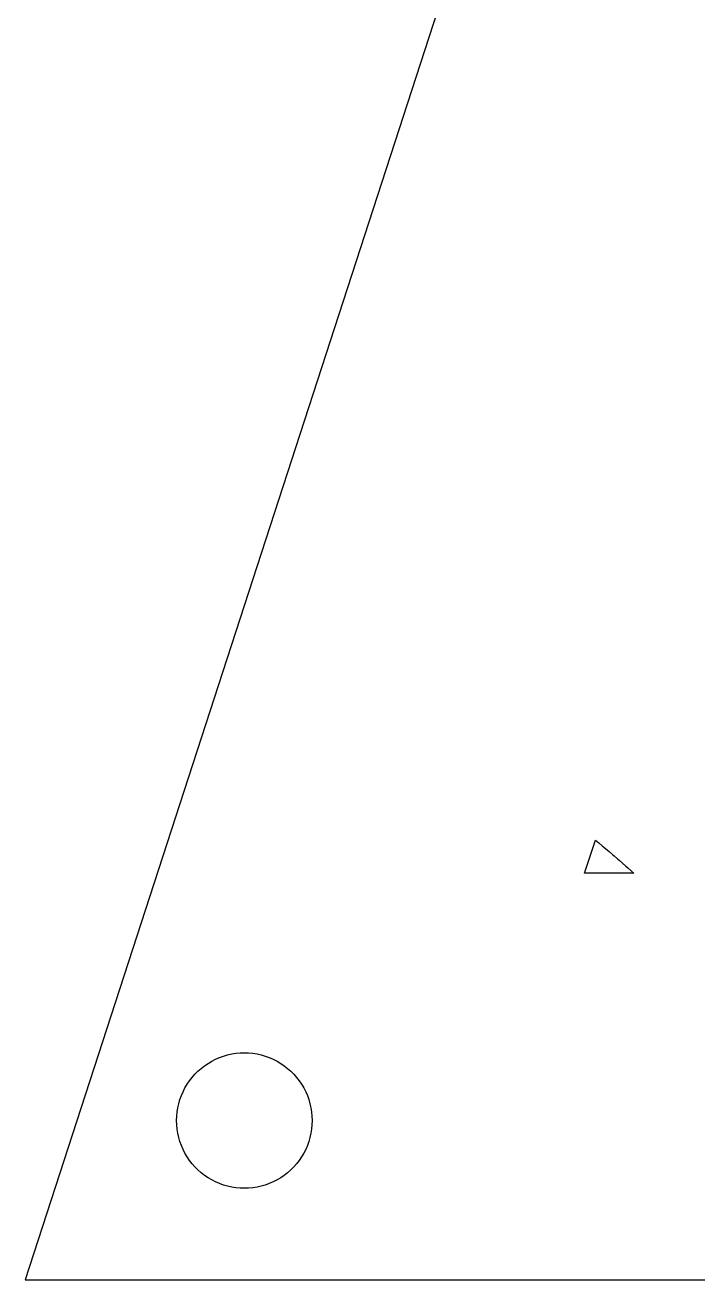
# Model space of a CAD drawing. Header units: metres. Extents: x -75 to 75, y 0 to 231.
# Drawn here: x -75 to -55.14, y 0 to 37.03 of the extents above; entities that cross this region are included whole.
import ezdxf

# ---------------------------------------------------------------- set-up
doc = ezdxf.new("R2010")
doc.units = ezdxf.units.M

msp = doc.modelspace()

# ---------------------------------------------------------------- linework, layer by layer
for p, q in [((0, 230.826), (-75, 0)), ((-58.4834, 12), (-58.1662, 12.9764)), ((-58.1662, 12.9764), (-58.1136, 12.9343)), ((-58.1136, 12.9343), (-58.0637, 12.8936)), ((-58.0637, 12.8936), (-57.9636, 12.8115)), ((-57.9636, 12.8115), (-57.9137, 12.77)), ((-57.9137, 12.77), (-57.8136, 12.6862)), ((-57.8136, 12.6862), (-57.7637, 12.6439)), ((-57.7637, 12.6439), (-57.6637, 12.5585)), ((-57.6637, 12.5585), (-57.6137, 12.5154)), ((-57.6137, 12.5154), (-57.5137, 12.4285)), ((-57.5137, 12.4285), (-57.4637, 12.3846)), ((-57.4637, 12.3846), (-57.3637, 12.2963)), ((-57.3637, 12.2963), (-57.2636, 12.207)), ((-57.0356, 12), (-58.4834, 12)), ((-57.2636, 12.207), (-57.2137, 12.162)), ((-57.2137, 12.162), (-57.1136, 12.0715)), ((-57.1136, 12.0715), (-57.0637, 12.0258)), ((-57.0637, 12.0258), (-57.0356, 12)), ((-69.0252, 6.63943), (-68.9026, 6.66685)), ((-68.9026, 6.66685), (-68.7785, 6.68651)), ((-68.7785, 6.68651), (-68.6534, 6.69833)), ((-68.6534, 6.69833), (-68.5279, 6.70227)), ((-68.5279, 6.70227), (-68.4023, 6.69833)), ((-68.4023, 6.69833), (-68.2772, 6.68651)), ((-68.2772, 6.68651), (-68.1531, 6.66685)), ((-68.1531, 6.66685), (-68.0305, 6.63943)), ((-69.8027, 6.2433), (-69.7034, 6.32031)), ((-69.7034, 6.32031), (-69.5995, 6.39093)), ((-69.5995, 6.39093), (-69.4914, 6.4549)), ((-69.4914, 6.4549), (-69.3794, 6.51193)), ((-69.3794, 6.51193), (-69.2641, 6.56183)), ((-69.2641, 6.56183), (-69.1459, 6.60439)), ((-69.1459, 6.60439), (-69.0252, 6.63943)), ((-68.0305, 6.63943), (-67.9098, 6.60439)), ((-67.9098, 6.60439), (-67.7916, 6.56183)), ((-67.7916, 6.56183), (-67.6763, 6.51193)), ((-67.6763, 6.51193), (-67.5643, 6.4549)), ((-67.5643, 6.4549), (-67.4562, 6.39093)), ((-67.4562, 6.39093), (-67.3523, 6.32031)), ((-67.3523, 6.32031), (-67.253, 6.2433)), ((-70.1459, 5.87784), (-70.0689, 5.97713)), ((-70.0689, 5.97713), (-69.9858, 6.07137)), ((-69.9858, 6.07137), (-69.897, 6.16022)), ((-69.897, 6.16022), (-69.8027, 6.2433)), ((-67.253, 6.2433), (-67.1588, 6.16022)), ((-67.1588, 6.16022), (-67.0699, 6.07137)), ((-67.0699, 6.07137), (-66.9868, 5.97713)), ((-66.9868, 5.97713), (-66.9098, 5.87784)), ((-70.3375, 5.55383), (-70.2805, 5.66579)), ((-70.2805, 5.66579), (-70.2165, 5.77393)), ((-70.2165, 5.77393), (-70.1459, 5.87784)), ((-66.9098, 5.87784), (-66.8392, 5.77393)), ((-66.8392, 5.77393), (-66.7752, 5.66579)), ((-66.7752, 5.66579), (-66.7182, 5.55383)), ((-70.4924, 5.07704), (-70.465, 5.19966)), ((-70.465, 5.19966), (-70.43, 5.32031)), ((-70.43, 5.32031), (-70.3874, 5.43852)), ((-70.3874, 5.43852), (-70.3375, 5.55383)), ((-66.7182, 5.55383), (-66.6683, 5.43852)), ((-66.6683, 5.43852), (-66.6257, 5.32031)), ((-66.6257, 5.32031), (-66.5907, 5.19966)), ((-66.5907, 5.19966), (-66.5633, 5.07704)), ((-70.5279, 4.70227), (-70.5239, 4.82785)), ((-70.5239, 4.82785), (-70.5121, 4.95294)), ((-70.5121, 4.95294), (-70.4924, 5.07704)), ((-66.5633, 5.07704), (-66.5436, 4.95294)), ((-66.5436, 4.95294), (-66.5318, 4.82785)), ((-66.5318, 4.82785), (-66.5279, 4.70227)), ((-70.5239, 4.57669), (-70.5279, 4.70227)), ((-70.5121, 4.45161), (-70.5239, 4.57669)), ((-70.4924, 4.32751), (-70.5121, 4.45161)), ((-66.5436, 4.45161), (-66.5633, 4.32751)), ((-66.5318, 4.57669), (-66.5436, 4.45161)), ((-66.5279, 4.70227), (-66.5318, 4.57669)), ((-70.465, 4.2049), (-70.4924, 4.32751)), ((-70.43, 4.08424), (-70.465, 4.2049)), ((-70.3874, 3.96602), (-70.43, 4.08424)), ((-66.6257, 4.08424), (-66.6683, 3.96602)), ((-66.5907, 4.2049), (-66.6257, 4.08424)), ((-66.5633, 4.32751), (-66.5907, 4.2049)), ((-70.3375, 3.85072), (-70.3874, 3.96602)), ((-70.2805, 3.73877), (-70.3375, 3.85072)), ((-70.2165, 3.63062), (-70.2805, 3.73877)), ((-66.7752, 3.73877), (-66.8392, 3.63062)), ((-66.7182, 3.85072), (-66.7752, 3.73877)), ((-66.6683, 3.96602), (-66.7182, 3.85072)), ((-70.1459, 3.5267), (-70.2165, 3.63062)), ((-70.0689, 3.42743), (-70.1459, 3.5267)), ((-69.9858, 3.33318), (-70.0689, 3.42743)), ((-69.897, 3.24434), (-69.9858, 3.33318)), ((-67.0699, 3.33318), (-67.1588, 3.24434)), ((-66.9868, 3.42743), (-67.0699, 3.33318)), ((-66.9098, 3.5267), (-66.9868, 3.42743)), ((-66.8392, 3.63062), (-66.9098, 3.5267)), ((-69.8027, 3.16125), (-69.897, 3.24434)), ((-69.7034, 3.08424), (-69.8027, 3.16125)), ((-69.5995, 3.01363), (-69.7034, 3.08424)), ((-69.4914, 2.94966), (-69.5995, 3.01363)), ((-67.4562, 3.01363), (-67.5643, 2.94966)), ((-67.3523, 3.08424), (-67.4562, 3.01363)), ((-67.253, 3.16125), (-67.3523, 3.08424)), ((-67.1588, 3.24434), (-67.253, 3.16125)), ((-69.3794, 2.89262), (-69.4914, 2.94966)), ((-69.2641, 2.84273), (-69.3794, 2.89262)), ((-69.1459, 2.80016), (-69.2641, 2.84273)), ((-69.0252, 2.76511), (-69.1459, 2.80016)), ((-68.9026, 2.7377), (-69.0252, 2.76511)), ((-68.7785, 2.71805), (-68.9026, 2.7377)), ((-68.6534, 2.70622), (-68.7785, 2.71805)), ((-68.5279, 2.70227), (-68.6534, 2.70622)), ((-68.4023, 2.70622), (-68.5279, 2.70227)), ((-68.2772, 2.71805), (-68.4023, 2.70622)), ((-68.1531, 2.7377), (-68.2772, 2.71805)), ((-68.0305, 2.76511), (-68.1531, 2.7377)), ((-67.9098, 2.80016), (-68.0305, 2.76511)), ((-67.7916, 2.84273), (-67.9098, 2.80016)), ((-67.6763, 2.89262), (-67.7916, 2.84273)), ((-67.5643, 2.94966), (-67.6763, 2.89262)), ((-75, 0), (75, 0))]:
    msp.add_line(p, q)

doc.saveas('drawing.dxf')
